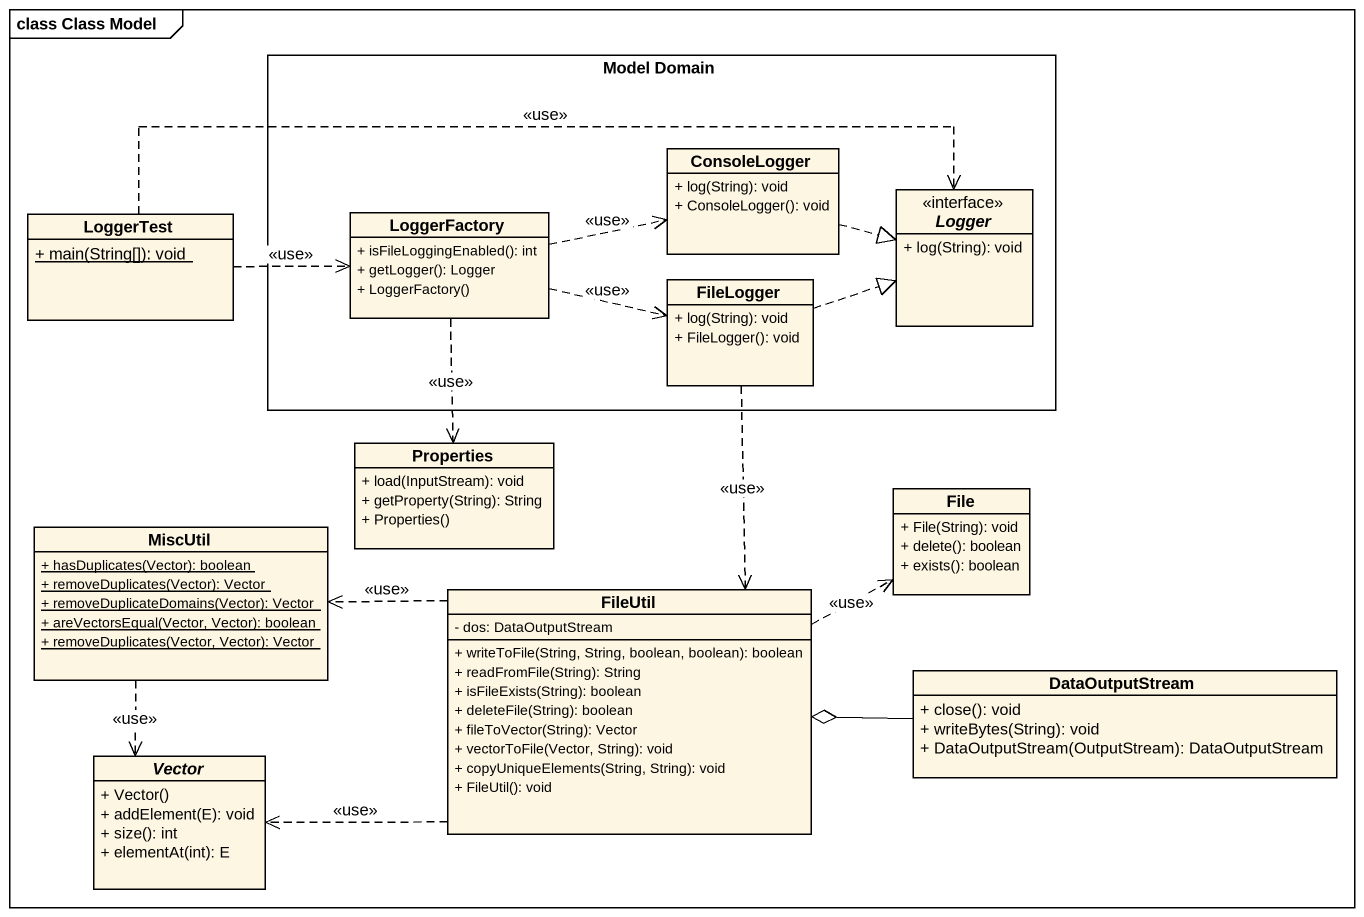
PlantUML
@startuml
mainframe class Class Model
hide circle
hide empty members
skinparam classAttributeIconSize 0
rectangle "Model Domain" as Model_Domain {
  class ConsoleLogger {
    + log(String): void
    + ConsoleLogger(): void
  }
  class LoggerFactory {
    + isFileLoggingEnabled(): int
    + getLogger(): Logger
    + LoggerFactory()
  }
  interface Logger {
    + log(String): void
  }
  class FileLogger {
    + log(String): void
    + FileLogger(): void
  }
}
class LoggerTest {
  {static} + main(String[]): void
}
class Properties {
  + load(InputStream): void
  + getProperty(String): String
  + Properties()
}
class "File" as File_ {
  + File(String): void
  + delete(): boolean
  + exists(): boolean
}
class MiscUtil {
  {static} + hasDuplicates(Vector): boolean
  {static} + removeDuplicates(Vector): Vector
  {static} + removeDuplicateDomains(Vector): Vector
  {static} + areVectorsEqual(Vector, Vector): boolean
  {static} + removeDuplicates(Vector, Vector): Vector
}
class FileUtil {
  - dos: DataOutputStream
  + writeToFile(String, String, boolean, boolean): boolean
  + readFromFile(String): String
  + isFileExists(String): boolean
  + deleteFile(String): boolean
  + fileToVector(String): Vector
  + vectorToFile(Vector, String): void
  + copyUniqueElements(String, String): void
  + FileUtil(): void
}
class DataOutputStream {
  + close(): void
  + writeBytes(String): void
  + DataOutputStream(OutputStream): DataOutputStream
}
abstract class Vector {
  + Vector()
  + addElement(E): void
  + size(): int
  + elementAt(int): E
}
ConsoleLogger .right.|> Logger
LoggerTest .right.> LoggerFactory : <<use>>
LoggerTest .right.> Logger : <<use>>
LoggerFactory .right.> ConsoleLogger : <<use>>
LoggerFactory .right.> FileLogger : <<use>>
LoggerFactory ..> Properties : <<use>>
FileLogger .right.|> Logger
FileLogger ..> FileUtil : <<use>>
MiscUtil ..> Vector : <<use>>
FileUtil .right.> File_ : <<use>>
FileUtil .left.> MiscUtil : <<use>>
FileUtil .left.> Vector : <<use>>
DataOutputStream -left-o FileUtil
@enduml
